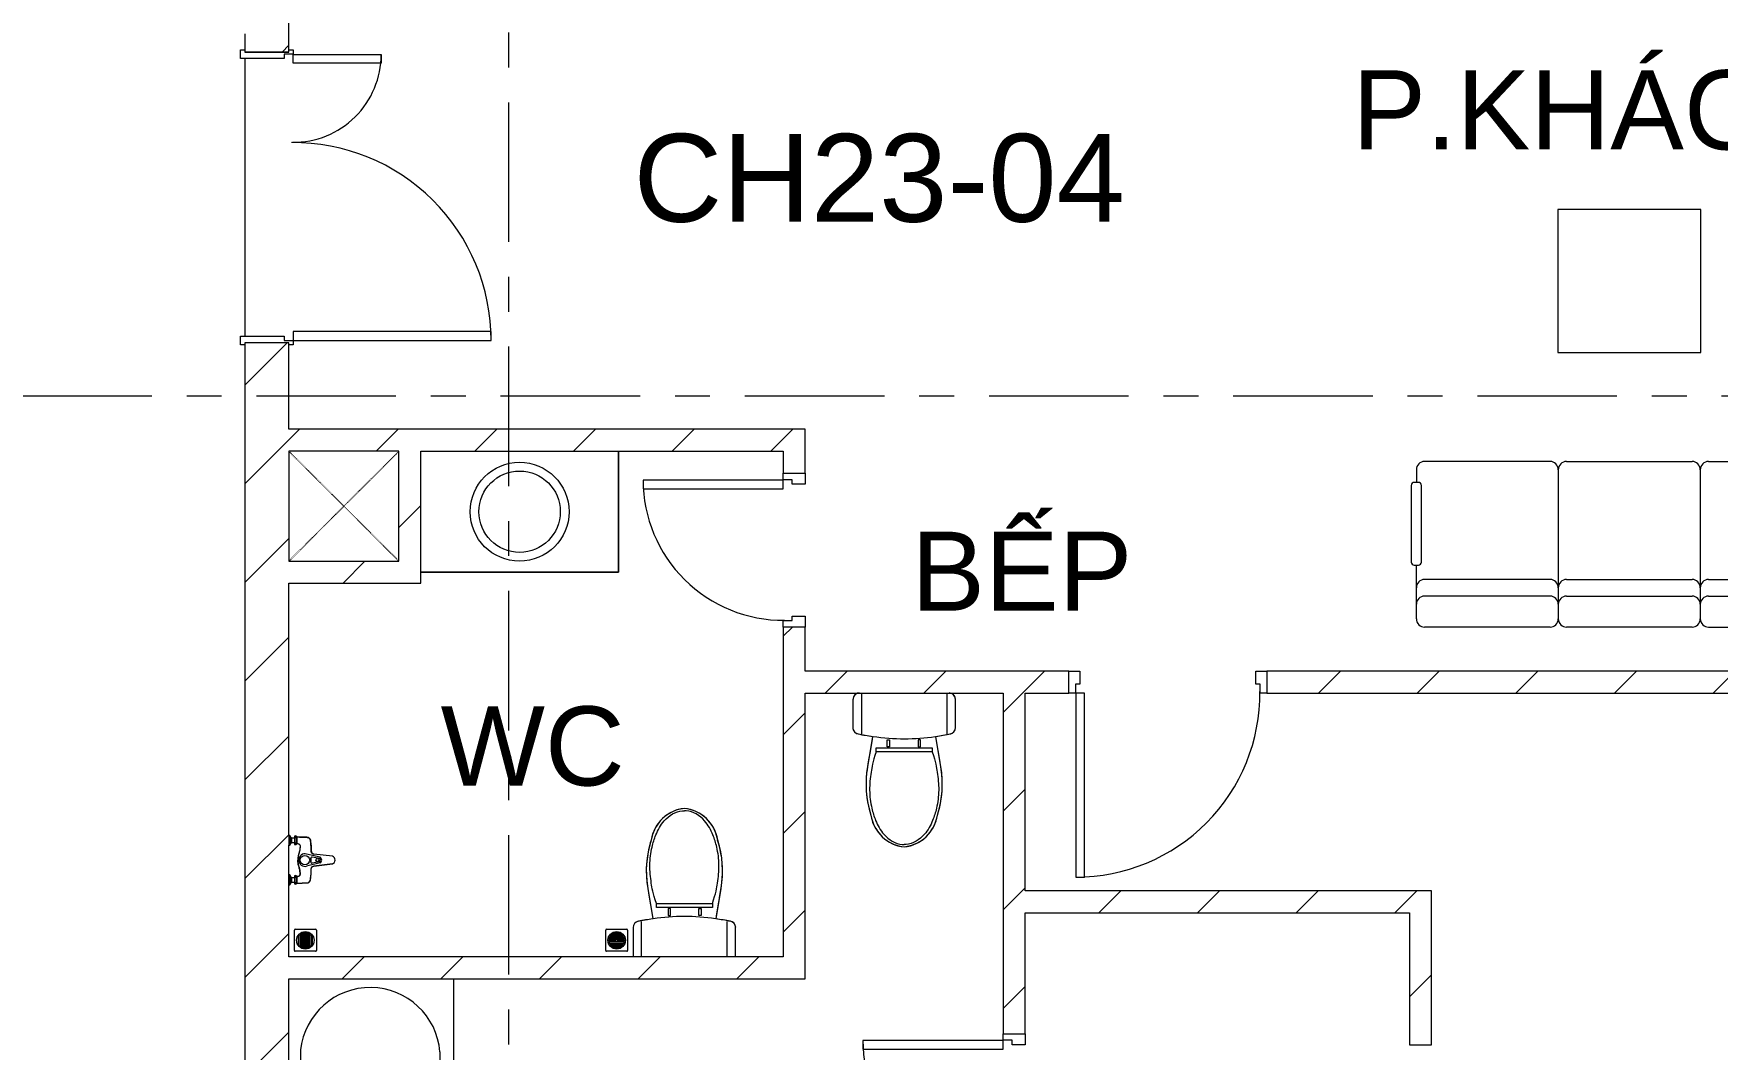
# Model space of a CAD drawing. Header units: millimetres. Extents: x -20144 to 117103, y -11426 to 48263.
# Drawn here: x 101239 to 108901, y 28179 to 32800 of the extents above; entities that cross this region are included whole.
import ezdxf

# ---------------------------------------------------------------- set-up
doc = ezdxf.new("R2010")
doc.units = ezdxf.units.MM
doc.linetypes.add('Dash_2_', pattern=[6.35, 3.175, -3.175])
doc.linetypes.add('Grid Line', pattern=[22.225, 12.7, -3.175, 3.175, -3.175])
for name, color, linetype, lineweight in [('A-DETL-GENF', 31, 'Continuous', 5), ('A-DETL-GENF-HDLN', 161, 'Dash_2_', 5), ('CHU', 181, 'Continuous', 5), ('CUA', 31, 'Continuous', 9), ('HATCH-TUONG', 152, 'Continuous', 9), ('NET-CAT', 3, 'Continuous', 9), ('NET-THAY', 2, 'Continuous', 15), ('THIET BI', 44, 'Continuous', 5), ('THIET-BI', 44, 'Continuous', 5), ('TRUC', 225, 'Continuous', 5)]:
    doc.layers.add(name, color=color, linetype=linetype, lineweight=lineweight)
doc.styles.add('Arial_4', font='arial.ttf', dxfattribs={"height": 360})
doc.styles.add('Arial_5', font='arial.ttf', dxfattribs={"height": 400})
pattern_1 = [(45, (71000, 0), (-224.5064, 224.5064), [])]

# ---------------------------------------------------------------- blocks, each defined once
blk = doc.blocks.new('X-LA - X-LA-685055-MẶT BẰNG TẦNG 23')
at = {"layer": 'THIET-BI'}
for p, q in [((450, -550), (450, 0)), ((450, 0), (450, -550)), ((-450, -550), (450, -550)), ((450, -550), (-450, -550))]:
    blk.add_line(p, q, dxfattribs=at)
for radius in [225, 185]:
    blk.add_circle((0, -275), radius, dxfattribs=at)
blk = doc.blocks.new('X-XI - X-XI-V80-MẶT BẰNG TẦNG 23')
at = {"layer": 'THIET-BI'}
for p, q in [((-231.9, -24.9), (-233.2, -33.2)), ((-233.2, -29), (-233.2, -157.9)), ((-233.2, -29), (-233.2, -157.9)), ((-233.2, -33.2), (-233.2, -45)), ((-233.2, -45), (-233.2, -157.9)), ((-194.6, -24.9), (-194.6, -185.7)), ((194.6, -24.9), (194.6, -186.1)), ((233.2, -29), (232.6, -24.9)), ((233.2, -157.9), (233.2, -29)), ((233.2, -157.9), (233.2, -29)), ((233.2, -157.9), (233.2, -29)), ((-233.2, -157.9), (-232.9, -162.1)), ((-232.9, -162.1), (-231, -169.1)), ((-231, -169.1), (-228, -174.5)), ((-228, -174.5), (-224.2, -178.9)), ((-224.2, -178.9), (-216.9, -183.9)), ((-216.9, -183.9), (-209.4, -186.4)), ((-209.4, -186.4), (-202.4, -187.7)), ((-202.4, -187.7), (-192, -189.7)), ((-192, -189.7), (-184.2, -191.1)), ((-184.2, -191.1), (-168, -193.8)), ((-168, -193.8), (-149.9, -196.6)), ((-143.8, -197.5), (-166.7, -335.2)), ((-143.8, -197.5), (-166.7, -335.2)), ((-147.8, -221.1), (-155.3, -266.3)), ((-149.9, -196.6), (-143.8, -197.5)), ((-143.8, -197.5), (-147.8, -221.1)), ((-76.6, -213.5), (-66.1, -213.5)), ((-76.6, -245), (-76.6, -213.5)), ((-66.1, -213.5), (-66.1, -245)), ((64, -213.5), (64, -245)), ((74.4, -213.5), (64, -213.5)), ((74.4, -245), (74.4, -213.5)), ((143.8, -197.5), (212.9, -185.5)), ((166.7, -335.2), (143.8, -197.5)), ((166.7, -335.2), (143.8, -197.5)), ((146.9, -216.1), (143.8, -197.5)), ((151.8, -245.3), (146.9, -216.1)), ((212.9, -185.5), (220.8, -181.7)), ((220.8, -181.7), (226.5, -176.5)), ((226.5, -176.5), (231.9, -166.7)), ((231.9, -166.7), (233.2, -157.9)), ((-161.5, -303.8), (-164.6, -322)), ((-157.7, -280.9), (-161.5, -303.8)), ((-155.3, -266.3), (-157.7, -280.9)), ((-127.7, -249.9), (127.7, -249.9)), ((-127.7, -267.8), (-127.7, -249.9)), ((-8.6, -267.8), (-127.7, -267.8)), ((-66.1, -245), (-76.6, -245)), ((127.7, -267.8), (-8.6, -267.8)), ((64, -245), (74.4, -245)), ((127.7, -249.9), (127.7, -267.8)), ((157.2, -277.8), (151.8, -245.3)), ((161.7, -304.9), (157.2, -277.8)), ((166.7, -335.2), (161.7, -304.9)), ((-172.5, -383), (-173.5, -402.2)), ((-171, -365.1), (-172.5, -383)), ((-168.9, -349), (-171, -365.1)), ((-164.6, -322), (-168.9, -349)), ((171.6, -371), (166.7, -335.2)), ((173.2, -395.8), (171.6, -371)), ((-173.5, -402.2), (-173.1, -436.1)), ((-173.1, -436.1), (-172.5, -446.5)), ((-172.5, -446.5), (-169.6, -474.8)), ((165.2, -502.3), (172.5, -446.5)), ((172.5, -446.5), (173.5, -426.5)), ((173.5, -426.5), (173.2, -395.8)), ((-169.6, -474.8), (-166.5, -495.3)), ((-166.5, -495.3), (-161.1, -520.9)), ((-161.1, -520.9), (-151.4, -555.9)), ((155.1, -543.7), (161.7, -518.5)), ((161.7, -518.5), (165.2, -502.3)), ((-151.4, -555.9), (-143.5, -587)), ((-143.5, -587), (-131.8, -612.8)), ((-131.8, -612.8), (-121.7, -628.9)), ((131.6, -613.2), (145.5, -581)), ((145.5, -581), (151.4, -555.9)), ((151.4, -555.9), (155.1, -543.7)), ((-121.7, -628.9), (-100.2, -653.8)), ((-100.2, -653.8), (-87.5, -664.8)), ((-87.5, -664.8), (-69.9, -676.9)), ((-69.9, -676.9), (-49.6, -687.2)), ((-49.6, -687.2), (-19.9, -696.9)), ((34.6, -692.9), (60.8, -681.9)), ((60.8, -681.9), (86, -665.9)), ((86, -665.9), (100.2, -653.8)), ((100.2, -653.8), (114.1, -638.9)), ((114.1, -638.9), (131.6, -613.2)), ((-19.9, -696.9), (0, -700.2)), ((0, -700.2), (34.6, -692.9))]:
    blk.add_line(p, q, dxfattribs=at)
for centre, radius, start, end in [((-204.3, -29), 29, 171.15498, 180), ((-204.3, -29), 29, 171.94499, 180), ((204.3, -29), 29, 0, 8.84502), ((204.3, -29), 29, 360, 8.05501), ((-204.3, -157.9), 29, 180, 259.85987), ((-204.3, -157.9), 29, 180, 259.85987), ((18.1, 960), 1168.8, 258.77622, 262.03475), ((18.1, 960), 1168.8, 258.77622, 262.03475), ((18.1, 960), 1168.8, 262.14467, 269.16333), ((-16, 957.7), 1166.4, 270.83748, 277.76826), ((-18.1, 960), 1168.8, 277.96525, 281.22378), ((-18.1, 960), 1168.8, 277.96525, 281.22378), ((204.3, -157.9), 29, 280.14013, 360), ((204.3, -157.9), 29, 280.14013, 0), ((287.1, -414.4), 460.7, 170.09406, 197.88556), ((287.1, -414.4), 460.7, 170.09406, 197.88556), ((-287.1, -414.4), 460.7, 342.11444, 9.90594), ((-287.1, -414.4), 460.7, 342.11444, 9.90594), ((18.2, -529.6), 171.6, 188.82666, 263.90979), ((18.2, -529.6), 171.6, 188.82666, 263.90979), ((-18.2, -529.6), 171.6, 276.09021, 351.17334), ((-18.2, -529.6), 171.6, 276.09021, 351.17334)]:
    blk.add_arc(centre, radius, start, end, dxfattribs=at)
for points in [[(-127.7, -267.8), (-143.4, -315.6), (-152.2, -364.8), (-160.3, -442.2), (-151, -516.8), (-129.6, -585.3), (-93.5, -652), (-37.5, -689.3), (-2.9, -689.4), (0, -689.4)], [(127.7, -267.8), (143.4, -315.6), (152.2, -364.8), (160.3, -442.2), (151, -516.8), (129.6, -585.3), (93.5, -652), (37.5, -689.3), (2.9, -689.4), (0, -689.4)]]:
    blk.add_open_spline(points, degree=3, knots=[12.724379, 12.724379, 12.724379, 12.724379, 75.096459, 151.912755, 228.70098, 282.501534, 351.034079, 439.49288, 447.51098, 447.51098, 447.51098, 447.51098], dxfattribs=at)
blk = doc.blocks.new('X-XI - X-XI-V81-MẶT BẰNG TẦNG 23')
at = {"layer": 'THIET-BI'}
for p, q in [((-230.6, -16.8), (-233.2, -33.2)), ((-233.2, -29), (-233.2, -157.9)), ((-233.2, -29), (-233.2, -157.9)), ((-233.2, -33.2), (-233.2, -45)), ((-233.2, -45), (-233.2, -157.9)), ((-227.9, -12.2), (-230.6, -16.8)), ((-222, -6.1), (-227.9, -12.2)), ((-212.4, -1.2), (-222, -6.1)), ((-205.2, -0.1), (-212.4, -1.2)), ((-194.6, -0.1), (-194.6, -185.7)), ((194.6, -0.1), (194.6, -186.1)), ((215, -2.1), (205, -0.1)), ((219.3, -4.2), (215, -2.1)), ((224.8, -8.5), (219.3, -4.2)), ((227.7, -12), (224.8, -8.5)), ((231.6, -19.3), (227.7, -12)), ((233.2, -29), (231.6, -19.3)), ((233.2, -157.9), (233.2, -29)), ((233.2, -157.9), (233.2, -29)), ((233.2, -157.9), (233.2, -29)), ((-233.2, -157.9), (-232.9, -162.1)), ((-232.9, -162.1), (-231, -169.1)), ((-231, -169.1), (-228, -174.5)), ((-228, -174.5), (-224.2, -178.9)), ((-224.2, -178.9), (-216.9, -183.9)), ((-216.9, -183.9), (-209.4, -186.4)), ((-209.4, -186.4), (-202.4, -187.7)), ((-202.4, -187.7), (-192, -189.7)), ((-192, -189.7), (-184.2, -191.1)), ((-184.2, -191.1), (-168, -193.8)), ((-168, -193.8), (-149.9, -196.6)), ((-143.8, -197.5), (-166.7, -335.2)), ((-143.8, -197.5), (-166.7, -335.2)), ((-147.8, -221.1), (-155.3, -266.3)), ((-149.9, -196.6), (-143.8, -197.5)), ((-143.8, -197.5), (-147.8, -221.1)), ((-76.6, -213.5), (-66.1, -213.5)), ((-76.6, -245), (-76.6, -213.5)), ((-66.1, -213.5), (-66.1, -245)), ((64, -213.5), (64, -245)), ((74.4, -213.5), (64, -213.5)), ((74.4, -245), (74.4, -213.5)), ((143.8, -197.5), (212.9, -185.5)), ((166.7, -335.2), (143.8, -197.5)), ((166.7, -335.2), (143.8, -197.5)), ((146.9, -216.1), (143.8, -197.5)), ((151.8, -245.3), (146.9, -216.1)), ((212.9, -185.5), (220.8, -181.7)), ((220.8, -181.7), (226.5, -176.5)), ((226.5, -176.5), (231.9, -166.7)), ((231.9, -166.7), (233.2, -157.9)), ((-161.5, -303.8), (-164.6, -322)), ((-157.7, -280.9), (-161.5, -303.8)), ((-155.3, -266.3), (-157.7, -280.9)), ((-127.7, -249.9), (127.7, -249.9)), ((-127.7, -267.8), (-127.7, -249.9)), ((-8.6, -267.8), (-127.7, -267.8)), ((-66.1, -245), (-76.6, -245)), ((127.7, -267.8), (-8.6, -267.8)), ((64, -245), (74.4, -245)), ((127.7, -249.9), (127.7, -267.8)), ((157.2, -277.8), (151.8, -245.3)), ((161.7, -304.9), (157.2, -277.8)), ((166.7, -335.2), (161.7, -304.9)), ((-172.5, -383), (-173.5, -402.2)), ((-171, -365.1), (-172.5, -383)), ((-168.9, -349), (-171, -365.1)), ((-164.6, -322), (-168.9, -349)), ((171.6, -371), (166.7, -335.2)), ((173.2, -395.8), (171.6, -371)), ((-173.5, -402.2), (-173.1, -436.1)), ((-173.1, -436.1), (-172.5, -446.5)), ((-172.5, -446.5), (-169.6, -474.8)), ((165.2, -502.3), (172.5, -446.5)), ((172.5, -446.5), (173.5, -426.5)), ((173.5, -426.5), (173.2, -395.8)), ((-169.6, -474.8), (-166.5, -495.3)), ((-166.5, -495.3), (-161.1, -520.9)), ((-161.1, -520.9), (-151.4, -555.9)), ((155.1, -543.7), (161.7, -518.5)), ((161.7, -518.5), (165.2, -502.3)), ((-151.4, -555.9), (-143.5, -587)), ((-143.5, -587), (-131.8, -612.8)), ((-131.8, -612.8), (-121.7, -628.9)), ((131.6, -613.2), (145.5, -581)), ((145.5, -581), (151.4, -555.9)), ((151.4, -555.9), (155.1, -543.7)), ((-121.7, -628.9), (-100.2, -653.8)), ((-100.2, -653.8), (-87.5, -664.8)), ((-87.5, -664.8), (-69.9, -676.9)), ((-69.9, -676.9), (-49.6, -687.2)), ((-49.6, -687.2), (-19.9, -696.9)), ((34.6, -692.9), (60.8, -681.9)), ((60.8, -681.9), (86, -665.9)), ((86, -665.9), (100.2, -653.8)), ((100.2, -653.8), (114.1, -638.9)), ((114.1, -638.9), (131.6, -613.2)), ((-19.9, -696.9), (0, -700.2)), ((0, -700.2), (34.6, -692.9))]:
    blk.add_line(p, q, dxfattribs=at)
for centre, radius, start, end in [((-204.3, -29), 29, 92.05448, 180), ((-204.3, -29), 29, 90.71703, 180), ((204.3, -29), 29, 0, 89.28297), ((204.3, -29), 29, 360, 87.94552), ((-204.3, -157.9), 29, 180, 259.85987), ((-204.3, -157.9), 29, 180, 259.85987), ((18.1, 960), 1168.8, 258.77622, 262.03475), ((18.1, 960), 1168.8, 258.77622, 262.03475), ((18.1, 960), 1168.8, 262.14467, 269.16333), ((-16, 957.7), 1166.4, 270.83748, 277.76826), ((-18.1, 960), 1168.8, 277.96525, 281.22378), ((-18.1, 960), 1168.8, 277.96525, 281.22378), ((204.3, -157.9), 29, 280.14013, 360), ((204.3, -157.9), 29, 280.14013, 0), ((287.1, -414.4), 460.7, 170.09406, 197.88556), ((287.1, -414.4), 460.7, 170.09406, 197.88556), ((-287.1, -414.4), 460.7, 342.11444, 9.90594), ((-287.1, -414.4), 460.7, 342.11444, 9.90594), ((18.2, -529.6), 171.6, 188.82666, 263.90979), ((18.2, -529.6), 171.6, 188.82666, 263.90979), ((-18.2, -529.6), 171.6, 276.09021, 351.17334), ((-18.2, -529.6), 171.6, 276.09021, 351.17334)]:
    blk.add_arc(centre, radius, start, end, dxfattribs=at)
for points in [[(-127.7, -267.8), (-143.4, -315.6), (-152.2, -364.8), (-160.3, -442.2), (-151, -516.8), (-129.6, -585.3), (-93.5, -652), (-37.5, -689.3), (-2.9, -689.4), (0, -689.4)], [(127.7, -267.8), (143.4, -315.6), (152.2, -364.8), (160.3, -442.2), (151, -516.8), (129.6, -585.3), (93.5, -652), (37.5, -689.3), (2.9, -689.4), (0, -689.4)]]:
    blk.add_open_spline(points, degree=3, knots=[12.724379, 12.724379, 12.724379, 12.724379, 75.096459, 151.912755, 228.70098, 282.501534, 351.034079, 439.49288, 447.51098, 447.51098, 447.51098, 447.51098], dxfattribs=at)
blk = doc.blocks.new('X-SEN - X-SEN-410583-MẶT BẰNG TẦNG 23')
at = {"layer": 'THIET-BI'}
for p, q in [((-67.5, 0), (-112.5, 0)), ((-112.5, 0), (-112.5, -3.8)), ((-112.5, 0), (-67.5, 0)), ((-112.5, -3.8), (-112.5, 0)), ((-67.5, -3.8), (-67.5, 0)), ((-67.5, 0), (-67.5, -3.8)), ((112.5, 0), (67.5, 0)), ((67.5, 0), (67.5, -3.8)), ((67.5, 0), (67.5, -3.8)), ((112.5, 0), (67.5, 0)), ((112.5, -3.8), (112.5, 0)), ((112.5, -3.8), (112.5, 0)), ((-112.5, -3.8), (-99.9, -12.6)), ((-67.5, -3.8), (-112.5, -3.8)), ((-112.5, -3.8), (-99.9, -12.6)), ((-99.9, -25.3), (-107.2, -25.3)), ((-72.8, -25.3), (-107.2, -25.3)), ((-107.2, -34.3), (-105.1, -34.3)), ((-107.2, -34.3), (-72.8, -34.3)), ((-105.1, -34.3), (-105.1, -37.2)), ((-105.1, -34.3), (-105.1, -37.2)), ((-74.9, -34.3), (-105.1, -34.3)), ((-105.1, -37.2), (-74.9, -37.2)), ((-99.9, -12.6), (-99.9, -25.3)), ((-99.9, -12.6), (-80.1, -12.6)), ((-80.1, -12.6), (-99.9, -12.6)), ((-99.9, -12.6), (-99.9, -25.3)), ((-80.1, -12.6), (-67.5, -3.8)), ((-80.1, -12.6), (-67.5, -3.8)), ((-80.1, -25.3), (-80.1, -12.6)), ((-80.1, -25.3), (-80.1, -12.6)), ((-72.8, -25.3), (-80.1, -25.3)), ((-74.9, -37.2), (-74.9, -34.3)), ((-74.9, -34.3), (-72.8, -34.3)), ((-74.9, -37.2), (-74.9, -34.3)), ((67.5, -3.8), (80.1, -12.6)), ((112.5, -3.8), (67.5, -3.8)), ((67.5, -3.8), (80.1, -12.6)), ((80.1, -25.3), (72.8, -25.3)), ((107.2, -25.3), (72.8, -25.3)), ((72.8, -34.3), (74.9, -34.3)), ((72.8, -34.3), (107.2, -34.3)), ((74.9, -34.3), (74.9, -37.2)), ((74.9, -34.3), (74.9, -37.2)), ((105.1, -34.3), (74.9, -34.3)), ((74.9, -37.2), (105.1, -37.2)), ((80.1, -12.6), (80.1, -25.3)), ((99.9, -12.6), (80.1, -12.6)), ((80.1, -12.6), (99.9, -12.6)), ((99.9, -12.6), (80.1, -12.6)), ((80.1, -12.6), (80.1, -25.3)), ((99.9, -12.6), (112.5, -3.8)), ((99.9, -12.6), (112.5, -3.8)), ((99.9, -25.3), (99.9, -12.6)), ((99.9, -25.3), (99.9, -12.6)), ((107.2, -25.3), (99.9, -25.3)), ((105.1, -37.2), (105.1, -34.3)), ((105.1, -34.3), (107.2, -34.3)), ((105.1, -37.2), (105.1, -34.3)), ((-12.9, -141.7), (-27.6, -80.8)), ((-27.3, -113.1), (-17.5, -199.2)), ((-17.5, -199.2), (-27.3, -113.1)), ((-7.7, -139.6), (-13.8, -105.5)), ((7.7, -139.6), (13.8, -105.5)), ((12.9, -141.7), (27.6, -80.8)), ((17.5, -199.2), (27.3, -113.1)), ((17.5, -199.2), (27.3, -113.1))]:
    blk.add_line(p, q, dxfattribs=at)
for centre, radius in [((0, -73.2), 21.5), ((0, -130.1), 7.2)]:
    blk.add_circle(centre, radius, dxfattribs=at)
for centre, radius, start, end in [((-102.9, -29.8), 6.9, 148.02464, 211.97536), ((-102.9, -29.8), 6.9, 148.02464, 211.97536), ((-107.2, -27.1), 1.8, 90, 148.02464), ((-107.2, -27.1), 1.8, 90, 148.02464), ((-107.2, -32.5), 1.8, 211.97536, 270), ((-107.2, -32.5), 1.8, 211.97536, 270), ((-112.5, -29.8), 6.9, 319.28447, 40.71553), ((-94.4, -29.8), 6.9, 139.28447, 220.71553), ((-85.4, -29.8), 6.9, 319.28447, 40.71553), ((-67.5, -29.8), 6.9, 139.28447, 220.71553), ((-72.8, -27.1), 1.8, 31.97536, 90), ((-72.8, -27.1), 1.8, 31.97536, 90), ((-72.8, -32.5), 1.8, 270, 328.02464), ((-72.8, -32.5), 1.8, 270, 328.02464), ((-77.1, -29.8), 6.9, 328.02464, 31.97536), ((-77.1, -29.8), 6.9, 328.02464, 31.97536), ((-0.4, -73.2), 28.3, 89.25175, 195.66926), ((0.4, -73.2), 28.3, 344.33074, 90.74825), ((77.1, -29.8), 6.9, 148.02464, 211.97536), ((77.1, -29.8), 6.9, 148.02464, 211.97536), ((72.8, -27.1), 1.8, 90, 148.02464), ((72.8, -27.1), 1.8, 90, 148.02464), ((72.8, -32.5), 1.8, 211.97536, 270), ((72.8, -32.5), 1.8, 211.97536, 270), ((67.5, -29.8), 6.9, 319.28447, 40.71553), ((85.6, -29.8), 6.9, 139.28447, 220.71553), ((94.6, -29.8), 6.9, 319.28447, 40.71553), ((112.5, -29.8), 6.9, 139.28447, 220.71553), ((107.2, -27.1), 1.8, 31.97536, 90), ((107.2, -27.1), 1.8, 31.97536, 90), ((107.2, -32.5), 1.8, 270, 328.02464), ((107.2, -32.5), 1.8, 270, 328.02464), ((102.9, -29.8), 6.9, 328.02464, 31.97536), ((102.9, -29.8), 6.9, 328.02464, 31.97536), ((-9.4, -104.7), 4.5, 74.07034, 190.15556), ((0, -134.7), 14.7, 208.41441, 331.58559), ((-0.4, -73.2), 28.3, 254.07034, 270.74825), ((0, -136.6), 8.24, 201.12938, 338.87062), ((0.4, -73.2), 28.3, 269.25175, 285.92966), ((9.4, -104.7), 4.5, 349.84444, 105.92966), ((0, -191), 19.3, 205.0481, 334.9519), ((0, -191), 19.3, 205.0481, 334.9519)]:
    blk.add_arc(centre, radius, start, end, dxfattribs=at)
for points, knots in [([(-105.1, -37.2), (-105.1, -39.1), (-104.9, -42.9), (-104.7, -48.5), (-104.5, -54.2), (-104.2, -61.7), (-103.9, -68.4), (-103.8, -73.6), (-103.7, -75.5), (-103.7, -76.7), (-103.6, -77.6), (-103.6, -78.6), (-103.6, -79.8), (-103.6, -81), (-103.5, -81.8), (-103.5, -82.3), (-103.5, -82.6), (-103.4, -83), (-103.4, -83.5), (-103.3, -84.3), (-103.2, -85.5), (-103.1, -86.6), (-102.8, -87.6), (-102.6, -88.2), (-102.3, -88.9), (-101.9, -89.7), (-101.3, -90.8), (-100.6, -91.7), (-100, -92.5), (-99, -93.6), (-97.8, -94.7), (-96.2, -95.8), (-95, -96.6), (-93.7, -97.2), (-92.4, -97.7), (-91.2, -98.1), (-90.3, -98.4), (-89.6, -98.5), (-88.9, -98.7), (-88, -98.8), (-86.8, -99), (-85.6, -99.1), (-84.7, -99.1), (-84, -99.2), (-83.3, -99.3), (-82.3, -99.4), (-81.2, -99.5), (-79.7, -99.6), (-77.9, -99.8), (-75.5, -100), (-72.8, -100.2), (-70, -100.5), (-66.3, -100.8), (-61.6, -101.2), (-56, -101.5), (-51.7, -101.8), (-48.8, -101.9), (-47.3, -101.9), (-46.1, -101.9), (-45.1, -102), (-44.4, -102), (-43.6, -102), (-42.6, -102), (-41.4, -102), (-40.1, -102), (-39.3, -102.1), (-38.8, -102.1), (-38.5, -102.2), (-38.1, -102.2), (-37.6, -102.3), (-36.8, -102.4), (-35.6, -102.6), (-34.3, -103), (-33.2, -103.5), (-32.5, -104), (-31.7, -104.6), (-30.5, -105.7), (-29, -107.6), (-27.9, -110.1), (-27.4, -112), (-27.3, -113.1)], [0, 0, 0, 0, 0.041667, 0.083333, 0.125, 0.166667, 0.25, 0.270833, 0.28125, 0.291667, 0.296875, 0.302083, 0.3125, 0.322917, 0.328125, 0.330729, 0.333333, 0.335938, 0.338542, 0.34375, 0.354167, 0.364583, 0.369792, 0.375, 0.380208, 0.385417, 0.395833, 0.40625, 0.411458, 0.416667, 0.4375, 0.447917, 0.458333, 0.46875, 0.479167, 0.489583, 0.494792, 0.5, 0.505208, 0.510417, 0.520833, 0.53125, 0.536458, 0.541667, 0.546875, 0.552083, 0.5625, 0.572917, 0.583333, 0.604167, 0.625, 0.645833, 0.666667, 0.708333, 0.75, 0.791667, 0.802083, 0.8125, 0.822917, 0.828125, 0.833333, 0.838542, 0.84375, 0.854167, 0.864583, 0.869792, 0.872396, 0.875, 0.877604, 0.880208, 0.885417, 0.895833, 0.90625, 0.916667, 0.921875, 0.927083, 0.9375, 0.958333, 0.979167, 1, 1, 1, 1]), ([(-105.1, -37.2), (-104.5, -52.3), (-103.9, -68.7), (-103.3, -87.5), (-99.6, -93.9), (-92.4, -98.5), (-72.6, -100.1), (-54, -102.2), (-33.9, -102), (-28.7, -107.4), (-27.8, -111), (-27.3, -113.1)], [0, 0, 0, 0, 45.441328, 49.333631, 56.110562, 66.562664, 73.682324, 114.966912, 125.570438, 129.900151, 136.284558, 136.284558, 136.284558, 136.284558]), ([(0, -41), (-2, -40.9), (-5.6, -40.9), (-10.3, -41.2), (-14.4, -41.6), (-18, -42.2), (-21.2, -42.9), (-24.2, -43.7), (-27.1, -44.6), (-30, -45.4), (-32.9, -46.3), (-35.8, -47.2), (-38.8, -47.9), (-41.8, -48.6), (-45.1, -49.2), (-48.4, -49.8), (-51.8, -50.2), (-54.8, -50.5), (-56.9, -50.7), (-58.1, -50.8), (-59, -50.9), (-59.9, -51), (-60.8, -51), (-61.7, -51), (-62.4, -51), (-63, -51), (-63.6, -51), (-64.4, -50.9), (-65.1, -50.8), (-65.7, -50.7), (-66.1, -50.6), (-66.5, -50.5), (-67.1, -50.4), (-68.1, -50.1), (-69.1, -49.6), (-70.1, -49), (-71.1, -48.3), (-72, -47.4), (-72.8, -46.6), (-73.3, -45.8), (-73.8, -45.1), (-74.1, -44.3), (-74.4, -43.5), (-74.6, -42.6), (-74.7, -41.9), (-74.8, -41.3), (-74.8, -40.9), (-74.9, -40.4), (-74.9, -39.8), (-74.9, -38.8), (-74.9, -37.9), (-74.9, -37.2)], [0, 0, 0, 0, 0.041667, 0.083333, 0.125, 0.166667, 0.208333, 0.25, 0.291667, 0.333333, 0.375, 0.416667, 0.458333, 0.5, 0.541667, 0.583333, 0.625, 0.666667, 0.6875, 0.697917, 0.708333, 0.71875, 0.729167, 0.739583, 0.75, 0.755208, 0.760417, 0.770833, 0.78125, 0.786458, 0.791667, 0.796875, 0.802083, 0.8125, 0.833333, 0.84375, 0.854167, 0.875, 0.885417, 0.895833, 0.90625, 0.916667, 0.927083, 0.9375, 0.947917, 0.953125, 0.958333, 0.963542, 0.96875, 0.979167, 1, 1, 1, 1]), ([(-74.9, -37.2), (-74.9, -39.9), (-75, -44.9), (-67.9, -51.6), (-55.3, -50.7), (-39.4, -48.7), (-24.4, -43.4), (-11.8, -40.7), (0, -41)], [0, 0, 0, 0, 8.475038, 15.961674, 29.255673, 47.963091, 70.422589, 93.837243, 93.837243, 93.837243, 93.837243]), ([(74.9, -37.2), (74.9, -37.9), (74.9, -38.8), (74.9, -39.8), (74.9, -40.4), (74.8, -40.9), (74.8, -41.3), (74.7, -41.9), (74.6, -42.6), (74.4, -43.3), (74.3, -43.9), (74.1, -44.4), (73.8, -45.1), (73.3, -45.8), (72.8, -46.6), (72, -47.4), (71.1, -48.3), (70.1, -49), (69.1, -49.6), (68.1, -50.1), (67.1, -50.4), (66.5, -50.5), (66.1, -50.6), (65.7, -50.7), (65.1, -50.8), (64.4, -50.9), (63.5, -51), (62.7, -51), (62.1, -51), (61.5, -51), (60.8, -51), (59.9, -51), (59, -50.9), (58.1, -50.8), (56.9, -50.7), (54.8, -50.5), (51.8, -50.2), (47.2, -49.6), (41.8, -48.7), (36.8, -47.4), (32.9, -46.3), (30, -45.4), (27.1, -44.6), (24.2, -43.7), (21.2, -42.9), (18, -42.2), (14.4, -41.6), (10.3, -41.2), (5.6, -40.9), (2, -40.9), (0, -41)], [0, 0, 0, 0, 0.020833, 0.03125, 0.036458, 0.041667, 0.046875, 0.052083, 0.0625, 0.072917, 0.078125, 0.083333, 0.09375, 0.104167, 0.114583, 0.125, 0.145833, 0.15625, 0.166667, 0.1875, 0.197917, 0.203125, 0.208333, 0.213542, 0.21875, 0.229167, 0.239583, 0.25, 0.255208, 0.260417, 0.270833, 0.28125, 0.291667, 0.302083, 0.3125, 0.333333, 0.375, 0.416667, 0.5, 0.583333, 0.625, 0.666667, 0.708333, 0.75, 0.791667, 0.833333, 0.875, 0.916667, 0.958333, 1, 1, 1, 1]), ([(74.9, -37.2), (74.9, -39.9), (75, -44.9), (67.9, -51.6), (55.3, -50.7), (39.4, -48.7), (24.4, -43.4), (11.8, -40.7), (0, -41)], [0, 0, 0, 0, 8.475038, 15.961674, 29.255673, 47.963091, 70.422589, 93.837243, 93.837243, 93.837243, 93.837243]), ([(27.3, -113.1), (27.4, -112), (27.9, -110.1), (29, -107.6), (30.5, -105.7), (31.7, -104.6), (32.5, -104), (33.2, -103.5), (34.3, -103), (35.6, -102.6), (36.8, -102.4), (37.6, -102.3), (38.1, -102.2), (38.5, -102.2), (38.8, -102.1), (39.3, -102.1), (40.1, -102), (41.4, -102), (42.6, -102), (43.6, -102), (44.4, -102), (45.1, -102), (46.1, -101.9), (47.3, -101.9), (48.8, -101.9), (51.7, -101.8), (57.9, -101.4), (65.3, -100.9), (72.8, -100.2), (76.9, -99.8), (79.7, -99.6), (81.2, -99.5), (82.3, -99.4), (83.3, -99.3), (84, -99.2), (84.7, -99.1), (85.6, -99.1), (86.8, -99), (88, -98.8), (88.9, -98.7), (89.6, -98.5), (90.3, -98.4), (91.2, -98.1), (92.4, -97.7), (93.7, -97.2), (95, -96.6), (96.2, -95.8), (97.8, -94.7), (99.2, -93.4), (100.4, -91.9), (101.3, -90.8), (101.9, -89.7), (102.3, -88.9), (102.6, -88.2), (102.8, -87.6), (103.1, -86.6), (103.2, -85.5), (103.3, -84.3), (103.4, -83.5), (103.4, -83), (103.5, -82.6), (103.5, -82.3), (103.5, -81.8), (103.6, -81), (103.6, -79.8), (103.6, -78.6), (103.6, -77.6), (103.7, -76.7), (103.7, -75.5), (103.8, -73.6), (103.9, -70.3), (104.1, -65.5), (104.5, -54.2), (104.8, -44.8), (105.1, -37.2)], [0, 0, 0, 0, 0.020833, 0.041667, 0.0625, 0.072917, 0.078125, 0.083333, 0.09375, 0.104167, 0.114583, 0.119792, 0.122396, 0.125, 0.127604, 0.130208, 0.135417, 0.145833, 0.15625, 0.161458, 0.166667, 0.171875, 0.177083, 0.1875, 0.197917, 0.208333, 0.25, 0.333333, 0.375, 0.416667, 0.427083, 0.4375, 0.447917, 0.453125, 0.458333, 0.463542, 0.46875, 0.479167, 0.489583, 0.494792, 0.5, 0.505208, 0.510417, 0.520833, 0.53125, 0.541667, 0.552083, 0.5625, 0.583333, 0.59375, 0.604167, 0.614583, 0.619792, 0.625, 0.630208, 0.635417, 0.645833, 0.65625, 0.661458, 0.664062, 0.666667, 0.669271, 0.671875, 0.677083, 0.6875, 0.697917, 0.703125, 0.708333, 0.71875, 0.729167, 0.75, 0.791667, 0.833333, 1, 1, 1, 1]), ([(105.1, -37.2), (104.5, -52.3), (103.9, -68.7), (103.3, -87.5), (99.6, -93.9), (92.4, -98.5), (72.6, -100.1), (54, -102.2), (33.9, -102), (28.7, -107.4), (27.8, -111), (27.3, -113.1)], [0, 0, 0, 0, 45.441328, 49.333631, 56.110562, 66.562664, 73.682324, 114.966912, 125.570438, 129.900151, 136.284558, 136.284558, 136.284558, 136.284558])]:
    blk.add_open_spline(points, degree=3, knots=knots, dxfattribs=at)
blk = doc.blocks.new('X-BON TAM - X-BON TAM 1425-594602-MẶT BẰNG TẦNG 23')
at = {"layer": 'THIET-BI'}
for p, q in [((-375, 0), (-375, -1450)), ((-375, 0), (-375, -1450)), ((12.9, -61.4), (-12.9, -61.4)), ((-12.9, -61.4), (-12.9, -198.5)), ((12.9, -198.5), (12.9, -61.4)), ((-375, -100), (-12.9, -100)), ((-112.7, -142.6), (-12.9, -142.6)), ((12.9, -100), (375, -100)), ((121.7, -142.6), (12.9, -142.6)), ((-12.9, -198.5), (12.9, -198.5)), ((0, -198.5), (0, -415.4)), ((-91.8, -298.7), (108.5, -298.7)), ((-312.7, -1117.8), (-312.7, -342.6)), ((321.7, -1126.1), (321.7, -342.6))]:
    blk.add_line(p, q, dxfattribs=at)
for centre, radius in [((-49.4, -53.5), 14.5), ((49.4, -53.5), 14.5), ((0, -298.7), 41.7)]:
    blk.add_circle(centre, radius, dxfattribs=at)
for centre, radius, start, end in [((-112.7, -342.6), 200, 90, 180), ((121.7, -342.6), 200, 360, 90), ((4.9, -1091.3), 318.7, 184.7583, 353.73509)]:
    blk.add_arc(centre, radius, start, end, dxfattribs=at)
blk = doc.blocks.new('CUA VAO CAN HO_0001 - Type 1-434610-MẶT BẰNG TẦNG 23')
at = {"layer": 'CUA', "lineweight": 5}
for p, q in [((-570, 97.7), (-570, 117.7)), ((-570, 117.7), (-530, 117.7)), ((-560, 97.7), (-570, 97.7)), ((-560, -102.3), (-560, 97.7)), ((-530, 117.7), (-530, -81.3)), ((733, 117.7), (773, 117.7)), ((733, -81.3), (733, 117.7)), ((763, 97.7), (763, -102.3)), ((773, 97.7), (763, 97.7)), ((773, 117.7), (773, 97.7)), ((-570, -102.3), (-560, -102.3)), ((-570, -122.3), (-570, -102.3)), ((-550, -122.3), (-570, -122.3)), ((-550, -81.3), (-550, -122.3)), ((-530, -81.3), (-550, -81.3)), ((753, -81.3), (733, -81.3)), ((753, -122.3), (753, -81.3)), ((773, -122.3), (753, -122.3)), ((763, -102.3), (773, -102.3)), ((773, -102.3), (773, -122.3))]:
    blk.add_line(p, q, dxfattribs=at)
at = {"layer": 'CUA'}
for p, q in [((-509, -122.3), (-549, -122.3)), ((-549, -122.3), (-549, -1022.3)), ((-509, -1022.3), (-509, -122.3)), ((712, -122.3), (752, -122.3)), ((712, -522.3), (712, -122.3)), ((752, -122.3), (752, -522.3)), ((752, -522.3), (712, -522.3)), ((-549, -1022.3), (-509, -1022.3))]:
    blk.add_line(p, q, dxfattribs=at)
at = {"layer": 'CUA', "lineweight": 5}
for centre, radius, start, end in [((-549, -122.3), 900, 270, 0.5), ((752, -122.3), 400, 179.5, 270)]:
    blk.add_arc(centre, radius, start, end, dxfattribs=at)
blk = doc.blocks.new('CUA PHONG NGU - Type 1-368226-MẶT BẰNG TẦNG 23')
at = {"layer": 'CUA', "lineweight": 5}
for p, q in [((-348.5, -52.3), (-348.5, 47.7)), ((-348.5, 47.7), (-298.5, 47.7)), ((-298.5, 47.7), (-298.5, -11.3)), ((501.5, 47.7), (551.5, 47.7)), ((501.5, -11.3), (501.5, 47.7)), ((551.5, 47.7), (551.5, -52.3)), ((-318.5, -52.3), (-348.5, -52.3)), ((-318.5, -11.3), (-318.5, -52.3)), ((-298.5, -11.3), (-318.5, -11.3)), ((521.5, -11.3), (501.5, -11.3)), ((521.5, -52.3), (521.5, -11.3)), ((551.5, -52.3), (521.5, -52.3))]:
    blk.add_line(p, q, dxfattribs=at)
at = {"layer": 'CUA'}
for p, q in [((-277.5, -52.3), (-317.5, -52.3)), ((-317.5, -52.3), (-317.5, -890.3)), ((-277.5, -890.3), (-277.5, -52.3)), ((-317.5, -890.3), (-277.5, -890.3))]:
    blk.add_line(p, q, dxfattribs=at)
at = {"layer": 'CUA', "lineweight": 5}
blk.add_arc((-317.5, -52.3), 838, 270, 0.5, dxfattribs=at)
blk = doc.blocks.new('CUA WC - Type 1-374201-MẶT BẰNG TẦNG 23')
at = {"layer": 'CUA', "lineweight": 5}
for p, q in [((-248.5, -52.3), (-248.5, 47.7)), ((-248.5, 47.7), (-198.5, 47.7)), ((-198.5, 47.7), (-198.5, -11.3)), ((401.5, 47.7), (451.5, 47.7)), ((401.5, -11.3), (401.5, 47.7)), ((451.5, 47.7), (451.5, -52.3)), ((-218.5, -52.3), (-248.5, -52.3)), ((-218.5, -11.3), (-218.5, -52.3)), ((-198.5, -11.3), (-218.5, -11.3)), ((421.5, -11.3), (401.5, -11.3)), ((421.5, -52.3), (421.5, -11.3)), ((451.5, -52.3), (421.5, -52.3))]:
    blk.add_line(p, q, dxfattribs=at)
at = {"layer": 'CUA'}
for p, q in [((-177.5, -52.3), (-217.5, -52.3)), ((-217.5, -52.3), (-217.5, -690.3)), ((-177.5, -690.3), (-177.5, -52.3)), ((-217.5, -690.3), (-177.5, -690.3))]:
    blk.add_line(p, q, dxfattribs=at)
at = {"layer": 'CUA', "lineweight": 5}
blk.add_arc((-217.5, -52.3), 638, 270, 0.5, dxfattribs=at)
blk = doc.blocks.new('X-SOFA - X-SOFA-V73-MẶT BẰNG TẦNG 23')
at = {"layer": 'THIET BI'}
for p, q in [((-753.8, 360.8), (-753.8, 931.5)), ((-716.2, 969.2), (-658.4, 969.2)), ((-658.4, 959.8), (-658.4, 978.7)), ((-644.3, 992.8), (-295.7, 992.8)), ((-295.7, 945.7), (-644.3, 945.7)), ((-281.5, 978.7), (-281.5, 959.8)), ((-281.5, 969.2), (-103.7, 969.2)), ((-216.7, 360.8), (-216.7, 931.5)), ((-141.3, 360.8), (-141.3, 931.5)), ((-103.7, 969.2), (-37.7, 969.2)), ((0, 360.8), (0, 931.5)), ((-1250, 325), (-1900, 325)), ((-1900, 325), (-1900, -325)), ((-1900, 325), (-1900, -325)), ((-1250, 325), (-1900, 325)), ((-1250, -325), (-1250, 325)), ((-1250, -325), (-1250, 325)), ((-716.2, 323.1), (-103.7, 323.1)), ((-103.7, 323.1), (-37.7, 323.1)), ((-753.8, -285.4), (-753.8, 285.4)), ((-216.7, -285.4), (-216.7, 285.4)), ((-141.3, -285.4), (-141.3, 285.4)), ((0, 285.4), (0, -285.4)), ((-1900, -325), (-1250, -325)), ((-1900, -325), (-1250, -325)), ((-753.8, -360.8), (-753.8, -931.5)), ((-716.2, -323.1), (-37.7, -323.1)), ((-216.7, -360.8), (-216.7, -931.5)), ((-141.3, -360.8), (-141.3, -931.5)), ((0, -360.8), (0, -931.5)), ((-716.2, -969.2), (-658.4, -969.2)), ((-658.4, -959.8), (-658.4, -978.7)), ((-295.7, -945.7), (-644.3, -945.7)), ((-644.3, -992.8), (-295.7, -992.8)), ((-281.5, -978.7), (-281.5, -959.8)), ((-103.7, -969.2), (-281.5, -969.2)), ((-37.7, -969.2), (-103.7, -969.2))]:
    blk.add_line(p, q, dxfattribs=at)
for centre, radius, start, end in [((-716.2, 931.5), 37.7, 90, 180), ((-644.3, 978.7), 14.1, 90, 180), ((-644.3, 959.8), 14.1, 180, 270), ((-295.7, 978.7), 14.1, 360, 90), ((-295.7, 959.8), 14.1, 270, 0), ((-179, 931.5), 37.7, 90, 180), ((-103.7, 931.5), 37.7, 90, 180), ((-37.7, 931.5), 37.7, 360, 90), ((-716.2, 360.8), 37.7, 180, 270), ((-716.2, 285.4), 37.7, 90, 180), ((-179, 360.8), 37.7, 180, 270), ((-179, 285.4), 37.7, 90, 180), ((-103.7, 360.8), 37.7, 180, 270), ((-103.7, 285.4), 37.7, 90, 180), ((-37.7, 360.8), 37.7, 270, 0), ((-37.7, 285.4), 37.7, 360, 90), ((-716.2, -285.4), 37.7, 180, 270), ((-179, -285.4), 37.7, 180, 270), ((-103.7, -285.4), 37.7, 180, 270), ((-37.7, -285.4), 37.7, 270, 0), ((-716.2, -360.8), 37.7, 90, 180), ((-179, -360.8), 37.7, 90, 180), ((-103.7, -360.8), 37.7, 90, 180), ((-37.7, -360.8), 37.7, 360, 90), ((-716.2, -931.5), 37.7, 180, 270), ((-644.3, -959.8), 14.1, 90, 180), ((-644.3, -978.7), 14.1, 180, 270), ((-295.7, -959.8), 14.1, 360, 90), ((-295.7, -978.7), 14.1, 270, 0), ((-179, -931.5), 37.7, 180, 270), ((-103.7, -931.5), 37.7, 180, 270), ((-37.7, -931.5), 37.7, 270, 0)]:
    blk.add_arc(centre, radius, start, end, dxfattribs=at)
blk = doc.blocks.new('X-PHEU - X-PHEU-444926-MẶT BẰNG TẦNG 23')
at = {"layer": 'THIET-BI'}
for p, q in [((25, 29), (25, 121)), ((29, 125), (121, 125)), ((42.5, 90.5), (42.5, 59.5)), ((47.5, 51.8), (47.5, 98.2)), ((52.5, 103.1), (52.5, 46.9)), ((57.5, 43.5), (57.5, 106.5)), ((62.5, 108.8), (62.5, 41.2)), ((67.5, 39.8), (67.5, 110.2)), ((72.5, 110.9), (72.5, 78.1)), ((77.5, 78.1), (77.5, 110.9)), ((82.5, 110.2), (82.5, 39.8)), ((87.5, 41.2), (87.5, 108.8)), ((92.5, 106.5), (92.5, 43.5)), ((97.5, 46.9), (97.5, 103.1)), ((102.5, 98.2), (102.5, 51.8)), ((107.5, 59.5), (107.5, 90.5)), ((125, 121), (125, 29)), ((121, 25), (29, 25)), ((72.5, 71.9), (72.5, 39.1)), ((77.5, 39.1), (77.5, 71.9))]:
    blk.add_line(p, q, dxfattribs=at)
blk.add_circle((75, 75), 40, dxfattribs=at)
for centre, radius, start, end in [((29, 121), 4, 90, 180), ((75, 75), 36, 139.80824, 154.52563), ((75, 75), 36, 119.0853, 128.68219), ((75, 75), 36, 102.0247, 110.31751), ((75, 75), 4, 128.68219, 231.31781), ((75, 75), 36, 90, 93.98208), ((75, 75), 36, 86.01792, 90), ((75, 75), 4, 308.68219, 51.31781), ((75, 75), 36, 69.68249, 77.9753), ((75, 75), 36, 51.31781, 60.9147), ((75, 75), 36, 25.47437, 40.19176), ((121, 121), 4, 0, 90), ((29, 29), 4, 180, 270), ((75, 75), 36, 205.47437, 220.19176), ((75, 75), 36, 231.31781, 240.9147), ((75, 75), 36, 249.68249, 257.9753), ((75, 75), 36, 266.01792, 270), ((75, 75), 36, 270, 273.98208), ((75, 75), 36, 282.0247, 290.31751), ((75, 75), 36, 299.0853, 308.68219), ((75, 75), 36, 319.80824, 334.52563), ((121, 29), 4, 270, 360)]:
    blk.add_arc(centre, radius, start, end, dxfattribs=at)
blk = doc.blocks.new('Family2 - Family1 2-690008-MẶT BẰNG TẦNG 23')
at = {"layer": 'A-DETL-GENF'}
for p, q in [((500, 500), (0, 500)), ((0, 500), (0, 0)), ((500, 0), (500, 500)), ((0, 0), (500, 0))]:
    blk.add_line(p, q, dxfattribs=at)
at = {"layer": 'A-DETL-GENF-HDLN'}
for p, q in [((0, 500), (500, 0.8)), ((0, 0), (500, 499.2))]:
    blk.add_line(p, q, dxfattribs=at)

msp = doc.modelspace()

# ---------------------------------------------------------------- hatches: boundary and pattern name
at = {"layer": 'HATCH-TUONG', "lineweight": 5}
h = msp.add_hatch(dxfattribs=at)
h.set_pattern_fill('FP_4', color=256, style=0, pattern_type=2)
h.set_pattern_definition(pattern_1)
h.paths.add_polyline_path([(102400.5, 27049.9), (102400.5, 31393.4), (102200.5, 31393.4), (102200.5, 27049.9)], flags=0)
h.paths.add_polyline_path([(102400.5, 32716.4), (102400.5, 32999.9), (102200.5, 32999.9), (102200.5, 32716.4)], flags=0)
h = msp.add_hatch(dxfattribs=at)
h.set_pattern_fill('FP_4', color=256, style=0, pattern_type=2)
h.set_pattern_definition(pattern_1)
h.paths.add_polyline_path([(104650.5, 30899.9), (104750.5, 30899.9), (104750.5, 30999.9), (102400.5, 30999.9), (102400.5, 30899.9), (104193.4, 30899.9)], flags=0)
h = msp.add_hatch(dxfattribs=at)
h.set_pattern_fill('FP_4', color=256, style=0, pattern_type=2)
h.set_pattern_definition(pattern_1)
h.paths.add_polyline_path([(103000.5, 30299.9), (103000.5, 30899.9), (102900.5, 30899.9), (102900.5, 30299.9)], flags=0)
h = msp.add_hatch(dxfattribs=at)
h.set_pattern_fill('FP_4', color=256, style=0, pattern_type=2)
h.set_pattern_definition(pattern_1)
h.paths.add_polyline_path([(104650.5, 28499.9), (104750.5, 28499.9), (104750.5, 30100), (104650.5, 30100), (104650.5, 28599.9)], flags=0)
h.paths.add_polyline_path([(104750.5, 30800), (104750.5, 30899.9), (104650.5, 30899.9), (104650.5, 30800)], flags=0)
h = msp.add_hatch(dxfattribs=at)
h.set_pattern_fill('FP_4', color=256, style=0, pattern_type=2)
h.set_pattern_definition(pattern_1)
h.paths.add_polyline_path([(102900.5, 30299.9), (102900.5, 30399.9), (102400.5, 30399.9), (102400.5, 30299.9)], flags=0)
h = msp.add_hatch(dxfattribs=at)
h.set_pattern_fill('FP_4', color=256, style=0, pattern_type=2)
h.set_pattern_definition(pattern_1)
h.paths.add_polyline_path([(110329.2, 29799.9), (110500.5, 29799.9), (110500.5, 29899.9), (106850.5, 29899.9), (106850.5, 29799.9)], flags=0)
h.paths.add_polyline_path([(105216, 29799.9), (105950.5, 29799.9), (105950.5, 29899.9), (104750.5, 29899.9), (104750.5, 29799.9)], flags=0)
h = msp.add_hatch(dxfattribs=at)
h.set_pattern_fill('FP_4', color=256, style=0, pattern_type=2)
h.set_pattern_definition(pattern_1)
h.paths.add_polyline_path([(105750.5, 26849.9), (105750.5, 27549.9), (105650.5, 27549.9), (105650.5, 26849.9)], flags=0)
h.paths.add_polyline_path([(105750.5, 28249.9), (105750.5, 29799.9), (105650.5, 29799.9), (105650.5, 28249.9)], flags=0)
h = msp.add_hatch(dxfattribs=at)
h.set_pattern_fill('FP_4', color=256, style=0, pattern_type=2)
h.set_pattern_definition(pattern_1)
h.paths.add_polyline_path([(107500.5, 28799.9), (107600.5, 28799.9), (107600.5, 28899.9), (105750.5, 28899.9), (105750.5, 28799.9), (106238.7, 28799.9)], flags=0)
h = msp.add_hatch(dxfattribs=at)
h.set_pattern_fill('FP_4', color=256, style=0, pattern_type=2)
h.set_pattern_definition(pattern_1)
h.paths.add_polyline_path([(107600.5, 28199.9), (107600.5, 28799.9), (107500.5, 28799.9), (107500.5, 28199.9)], flags=0)
h = msp.add_hatch(dxfattribs=at)
h.set_pattern_fill('FP_4', color=256, style=0, pattern_type=2)
h.set_pattern_definition(pattern_1)
h.paths.add_polyline_path([(104650.5, 28499.9), (104650.5, 28599.9), (102400.5, 28599.9), (102400.5, 28499.9), (104193.4, 28499.9)], flags=0)

# ---------------------------------------------------------------- linework, layer by layer
at = {"layer": 'NET-CAT', "lineweight": 15}
for p, q in [((102400.5, 32716.4), (102400.5, 32999.9)), ((102200.5, 32799.9), (102200.5, 32716.4)), ((102200.5, 32716.4), (102400.5, 32716.4)), ((102400.5, 31393.4), (102200.5, 31393.4)), ((102200.5, 31393.4), (102200.5, 27049.9)), ((102400.5, 30999.9), (102400.5, 31393.4)), ((104750.5, 30999.9), (102400.5, 30999.9)), ((104750.5, 30899.9), (104750.5, 30999.9)), ((103000.5, 30299.9), (103000.5, 30899.9)), ((103000.5, 30899.9), (104650.5, 30899.9)), ((104650.5, 30899.9), (104650.5, 30800)), ((104750.5, 30800), (104750.5, 30899.9)), ((104650.5, 30800), (104750.5, 30800)), ((102400.5, 29152.4), (102400.5, 30299.9)), ((102400.5, 30299.9), (102900.5, 30299.9)), ((102900.5, 30299.9), (103000.5, 30299.9)), ((104650.5, 30100), (104650.5, 28599.9)), ((104750.5, 30100), (104650.5, 30100)), ((104750.5, 29899.9), (104750.5, 30100)), ((105950.5, 29899.9), (104750.5, 29899.9)), ((105950.5, 29799.9), (105950.5, 29899.9)), ((110500.5, 29899.9), (106850.5, 29899.9)), ((106850.5, 29899.9), (106850.5, 29799.9)), ((104750.5, 28499.9), (104750.5, 29799.9)), ((104750.5, 29799.9), (105650.5, 29799.9)), ((105650.5, 29799.9), (105650.5, 28249.9)), ((105750.5, 29799.9), (105950.5, 29799.9)), ((105750.5, 28899.9), (105750.5, 29799.9)), ((106850.5, 29799.9), (110500.5, 29799.9)), ((102400.5, 28972.3), (102400.5, 29107.6)), ((102400.5, 28599.9), (102400.5, 28927.5)), ((107600.5, 28899.9), (105750.5, 28899.9)), ((107600.5, 28799.9), (107600.5, 28899.9)), ((105750.5, 28249.9), (105750.5, 28799.9)), ((105750.5, 28799.9), (107500.5, 28799.9)), ((107500.5, 28799.9), (107500.5, 28199.9)), ((107600.5, 28199.9), (107600.5, 28799.9)), ((104650.5, 28599.9), (102400.5, 28599.9)), ((102400.5, 27049.9), (102400.5, 28499.9)), ((102400.5, 28499.9), (104650.5, 28499.9)), ((104650.5, 28499.9), (104750.5, 28499.9)), ((105650.5, 28249.9), (105750.5, 28249.9)), ((107500.5, 28199.9), (107600.5, 28199.9))]:
    msp.add_line(p, q, dxfattribs=at)
at = {"layer": 'NET-THAY', "lineweight": 9}
msp.add_line((102201.8, 31423.4), (102201.8, 32686.4), dxfattribs=at)
at = {"layer": 'TRUC', "linetype": 'Grid Line', "ltscale": 50}
for p, q in [((103400.5, 43599.9), (103400.5, -4500.1)), ((114000.5, 31149.9), (56593, 31149.9))]:
    msp.add_line(p, q, dxfattribs=at)

# ---------------------------------------------------------------- block references
at = {"lineweight": 9}
for name, p, rotation in [('CUA VAO CAN HO_0001 - Type 1-434610-MẶT BẰNG TẦNG 23', (102298.3, 31953.5), 90), ('X-SOFA - X-SOFA-V73-MẶT BẰNG TẦNG 23', (108500.5, 30099.9), 270), ('CUA WC - Type 1-374201-MẶT BẰNG TẦNG 23', (104702.8, 30551.4), 270), ('X-XI - X-XI-V80-MẶT BẰNG TẦNG 23', (104200.5, 28575), 180), ('X-SEN - X-SEN-410583-MẶT BẰNG TẦNG 23', (102400.5, 29039.9), 90), ('X-PHEU - X-PHEU-444926-MẶT BẰNG TẦNG 23', (103967.2, 28599.9), 90), ('X-BON TAM - X-BON TAM 1425-594602-MẶT BẰNG TẦNG 23', (102775.5, 27049.9), 180), ('CUA WC - Type 1-374201-MẶT BẰNG TẦNG 23', (105702.8, 28001.4), 270)]:
    msp.add_blockref(name, p, dxfattribs=dict(at, rotation=rotation))
at = {"lineweight": 5}
msp.add_blockref('Family2 - Family1 2-690008-MẶT BẰNG TẦNG 23', (102400.5, 30399.9), dxfattribs=at)
at = {"lineweight": 9}
for name, p in [('X-LA - X-LA-685055-MẶT BẰNG TẦNG 23', (103450.5, 30899.9)), ('CUA PHONG NGU - Type 1-368226-MẶT BẰNG TẦNG 23', (106299.1, 29852.2)), ('X-XI - X-XI-V81-MẶT BẰNG TẦNG 23', (105200.5, 29800.1)), ('X-PHEU - X-PHEU-444926-MẶT BẰNG TẦNG 23', (102400.5, 28599.9))]:
    msp.add_blockref(name, p, dxfattribs=at)

# ---------------------------------------------------------------- texts
at = {"layer": 'CHU', "color": 7, "attachment_point": 3, "line_spacing_factor": 0.936439}
for s, insert, char_height, width, style in [('\\pt2540,5080,7620,10160,12700,15240,17780,20320,22860,25400,27940,30480,33020,35560,38100,40640,43180,45720,48260,50800,53340,55880,58420,60960,63500,66040,68580,71120,73660,76200,78740,81280;P.KHÁCH', (109475.3, 32633.3), 360, 2217.96, 'Arial_4'), ('\\pt2540,5080,7620,10160,12700,15240,17780,20320,22860,25400,27940,30480,33020,35560,38100,40640,43180,45720,48260,50800,53340,55880,58420,60960,63500,66040,68580,71120,73660,76200,78740,81280;CH23-04', (106204.9, 32344), 400, 2298.76, 'Arial_5'), ('\\pt2540,5080,7620,10160,12700,15240,17780,20320,22860,25400,27940,30480,33020,35560,38100,40640,43180,45720,48260,50800,53340,55880,58420,60960,63500,66040,68580,71120,73660,76200,78740,81280;BẾP', (106239, 30534.4), 360, 1001.92, 'Arial_4'), ('\\pt2540.0016,5079.9996,7620.0012,10159.9992,12700.0008,15239.9988,17780.0004,20319.9984,22860,25400.0016,27939.9996,30480.0012,33019.9992,35560.0008,38099.9988,40640.0004,43179.9984,45720,48260.0016,50799.9996,53340.0012,55879.9992,58420.0008,60959.9988,63500.0004,66039.9984,68580,71120.0016,73659.9996,76200.0012,78739.9992,81280.0008;WC', (103928.9, 29739.1), 360, 868.6, 'Arial_4')]:
    msp.add_mtext(s, dxfattribs=dict(at, insert=insert, char_height=char_height, width=width, style=style))

doc.saveas('drawing.dxf')
